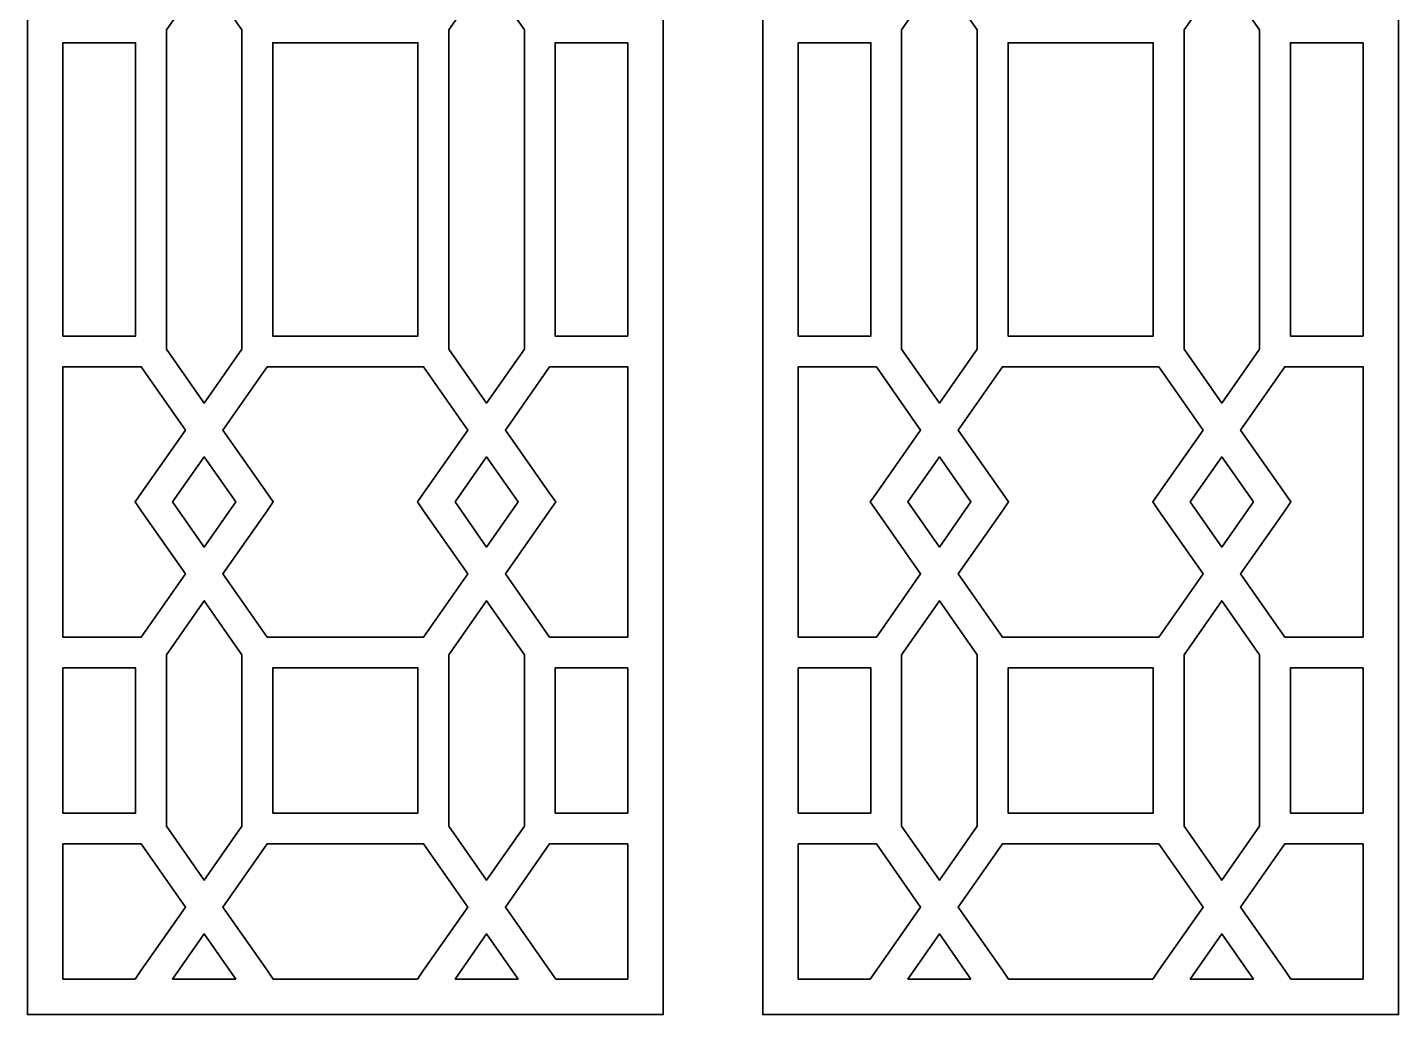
# Model space of a CAD drawing. Header units: centimetres. Extents: x -9.9 to 9.8, y -13.6 to 10.2.
# Drawn here: x -9.94 to 9.82, y -13.56 to 0.68 of the extents above; entities that cross this region are included whole.
import ezdxf

# ---------------------------------------------------------------- set-up
doc = ezdxf.new("R2010")
doc.units = ezdxf.units.CM
doc.header["$MEASUREMENT"] = 0
doc.layers.add('layer 1', color=7, linetype='Continuous')

msp = doc.modelspace()

# ---------------------------------------------------------------- linework, layer by layer
at = {"layer": 'layer 1', "color": 177, "lineweight": 35}
msp.add_open_spline([(-0.78001, 10.23687), (-0.78001, 10.23687), (-0.78, -13.55583), (-0.78, -13.55583), (-0.78, -13.55583), (-0.78, -13.55583), (-9.94442, -13.55583), (-9.94442, -13.55583), (-9.94442, -13.55583), (-9.94442, -13.55583), (-9.94442, 10.23687), (-9.94442, 10.23687), (-9.94442, 10.23687), (-9.94442, 10.23687), (-0.78, 10.23687), (-0.78, 10.23687), (-0.78, 10.23687), (-0.78, 10.23687), (-0.78001, 10.23687), (-0.78001, 10.23687)], degree=3, knots=[0, 0, 0, 0, 0.16666667, 0.16666667, 0.16666667, 0.16666667, 0.33333333, 0.33333333, 0.33333333, 0.33333333, 0.5, 0.5, 0.5, 0.5, 0.66666667, 0.66666667, 0.66666667, 0.66666667, 1, 1, 1, 1], dxfattribs=at)
at = {"layer": 'layer 1', "color": 242, "lineweight": 35}
for points, knots in [([(9.81662, 10.23687), (9.81662, 10.23687), (9.81663, -13.55583), (9.81663, -13.55583), (9.81663, -13.55583), (9.81663, -13.55583), (0.65221, -13.55583), (0.65221, -13.55583), (0.65221, -13.55583), (0.65221, -13.55583), (0.65221, 10.23687), (0.65221, 10.23687), (0.65221, 10.23687), (0.65221, 10.23687), (9.81663, 10.23687), (9.81663, 10.23687), (9.81663, 10.23687), (9.81663, 10.23687), (9.81662, 10.23687), (9.81662, 10.23687)], [0, 0, 0, 0, 0.16666667, 0.16666667, 0.16666667, 0.16666667, 0.33333333, 0.33333333, 0.33333333, 0.33333333, 0.5, 0.5, 0.5, 0.5, 0.66666667, 0.66666667, 0.66666667, 0.66666667, 1, 1, 1, 1]), ([(2.65505, -1.65949), (2.65505, -1.65949), (2.65505, -3.96207), (2.65505, -3.96207), (2.65505, -3.96207), (2.65505, -3.96207), (3.19949, -4.74065), (3.19949, -4.74065), (3.19949, -4.74065), (3.19949, -4.74065), (3.74393, -3.96208), (3.74393, -3.96208), (3.74393, -3.96208), (3.74393, -3.96208), (3.74393, -1.65949), (3.74393, -1.65949), (3.74393, -1.65949), (3.74393, -1.65949), (3.74393, 0.64312), (3.74393, 0.64312), (3.74393, 0.64312), (3.74393, 0.64312), (3.19949, 1.42168), (3.19949, 1.42168), (3.19949, 1.42168), (3.19949, 1.42168), (2.65505, 0.64311), (2.65505, 0.64311), (2.65505, 0.64311), (2.65505, 0.64311), (2.65505, -1.65949), (2.65505, -1.65949)], [0, 0, 0, 0, 0.11111111, 0.11111111, 0.11111111, 0.11111111, 0.22222222, 0.22222222, 0.22222222, 0.22222222, 0.33333333, 0.33333333, 0.33333333, 0.33333333, 0.44444444, 0.44444444, 0.44444444, 0.44444444, 0.55555556, 0.55555556, 0.55555556, 0.55555556, 0.66666667, 0.66666667, 0.66666667, 0.66666667, 0.77777778, 0.77777778, 0.77777778, 0.77777778, 1, 1, 1, 1]), ([(7.81379, -1.65949), (7.81379, -1.65949), (7.81379, -3.96207), (7.81379, -3.96207), (7.81379, -3.96207), (7.81379, -3.96207), (7.26934, -4.74065), (7.26934, -4.74065), (7.26934, -4.74065), (7.26934, -4.74065), (6.72491, -3.96208), (6.72491, -3.96208), (6.72491, -3.96208), (6.72491, -3.96208), (6.72491, -1.65949), (6.72491, -1.65949), (6.72491, -1.65949), (6.72491, -1.65949), (6.72491, 0.64312), (6.72491, 0.64312), (6.72491, 0.64312), (6.72491, 0.64312), (7.26934, 1.42168), (7.26934, 1.42168), (7.26934, 1.42168), (7.26934, 1.42168), (7.81379, 0.64311), (7.81379, 0.64311), (7.81379, 0.64311), (7.81379, 0.64311), (7.81379, -1.65949), (7.81379, -1.65949)], [0, 0, 0, 0, 0.11111111, 0.11111111, 0.11111111, 0.11111111, 0.22222222, 0.22222222, 0.22222222, 0.22222222, 0.33333333, 0.33333333, 0.33333333, 0.33333333, 0.44444444, 0.44444444, 0.44444444, 0.44444444, 0.55555556, 0.55555556, 0.55555556, 0.55555556, 0.66666667, 0.66666667, 0.66666667, 0.66666667, 0.77777778, 0.77777778, 0.77777778, 0.77777778, 1, 1, 1, 1]), ([(1.16456, -3.77308), (1.16456, -3.77308), (2.21101, -3.77308), (2.21101, -3.77308), (2.21101, -3.77308), (2.21101, -3.77308), (2.211, -1.65949), (2.211, -1.65949), (2.211, -1.65949), (2.211, -1.65949), (2.21101, 0.45411), (2.21101, 0.45411), (2.21101, 0.45411), (2.21101, 0.45411), (1.16456, 0.45411), (1.16456, 0.45411), (1.16456, 0.45411), (1.16456, 0.45411), (1.16456, -3.77308), (1.16456, -3.77308)], [0, 0, 0, 0, 0.16666667, 0.16666667, 0.16666667, 0.16666667, 0.33333333, 0.33333333, 0.33333333, 0.33333333, 0.5, 0.5, 0.5, 0.5, 0.66666667, 0.66666667, 0.66666667, 0.66666667, 1, 1, 1, 1]), ([(4.18798, -1.65949), (4.18798, -1.65949), (4.18797, -3.77308), (4.18797, -3.77308), (4.18797, -3.77308), (4.18797, -3.77308), (5.23442, -3.77308), (5.23442, -3.77308), (5.23442, -3.77308), (5.23442, -3.77308), (6.28086, -3.77308), (6.28086, -3.77308), (6.28086, -3.77308), (6.28086, -3.77308), (6.28086, -1.65949), (6.28086, -1.65949), (6.28086, -1.65949), (6.28086, -1.65949), (6.28086, 0.45411), (6.28086, 0.45411), (6.28086, 0.45411), (6.28086, 0.45411), (5.23442, 0.45411), (5.23442, 0.45411), (5.23442, 0.45411), (5.23442, 0.45411), (4.18797, 0.45411), (4.18797, 0.45411), (4.18797, 0.45411), (4.18797, 0.45411), (4.18797, -1.65949), (4.18797, -1.65949), (4.18797, -1.65949), (4.18797, -1.65949), (4.18798, -1.65949), (4.18798, -1.65949)], [0, 0, 0, 0, 0.1, 0.1, 0.1, 0.1, 0.2, 0.2, 0.2, 0.2, 0.3, 0.3, 0.3, 0.3, 0.4, 0.4, 0.4, 0.4, 0.5, 0.5, 0.5, 0.5, 0.6, 0.6, 0.6, 0.6, 0.7, 0.7, 0.7, 0.7, 0.8, 0.8, 0.8, 0.8, 1, 1, 1, 1]), ([(9.30428, 0.45411), (9.30428, 0.45411), (9.30428, -3.77308), (9.30428, -3.77308), (9.30428, -3.77308), (9.30428, -3.77308), (8.25782, -3.77308), (8.25782, -3.77308), (8.25782, -3.77308), (8.25782, -3.77308), (8.25783, -1.65949), (8.25783, -1.65949), (8.25783, -1.65949), (8.25783, -1.65949), (8.25782, 0.45411), (8.25782, 0.45411), (8.25782, 0.45411), (8.25782, 0.45411), (9.30428, 0.45411), (9.30428, 0.45411)], [0, 0, 0, 0, 0.16666667, 0.16666667, 0.16666667, 0.16666667, 0.33333333, 0.33333333, 0.33333333, 0.33333333, 0.5, 0.5, 0.5, 0.5, 0.66666667, 0.66666667, 0.66666667, 0.66666667, 1, 1, 1, 1]), ([(1.16456, -8.11406), (1.16456, -8.11406), (1.16456, -4.21712), (1.16456, -4.21712), (1.16456, -4.21712), (1.16456, -4.21712), (2.29155, -4.21712), (2.29155, -4.21712), (2.29155, -4.21712), (2.29155, -4.21712), (2.92857, -5.12807), (2.92857, -5.12807), (2.92857, -5.12807), (2.92857, -5.12807), (2.29203, -6.03836), (2.29203, -6.03836), (2.29203, -6.03836), (2.29203, -6.03836), (2.20306, -6.16558), (2.20306, -6.16558), (2.20306, -6.16558), (2.20306, -6.16558), (2.29203, -6.29282), (2.29203, -6.29282), (2.29203, -6.29282), (2.29203, -6.29282), (2.92857, -7.20309), (2.92857, -7.20309), (2.92857, -7.20309), (2.92857, -7.20309), (2.29155, -8.11406), (2.29155, -8.11406), (2.29155, -8.11406), (2.29155, -8.11406), (1.16456, -8.11406), (1.16456, -8.11406)], [0, 0, 0, 0, 0.1, 0.1, 0.1, 0.1, 0.2, 0.2, 0.2, 0.2, 0.3, 0.3, 0.3, 0.3, 0.4, 0.4, 0.4, 0.4, 0.5, 0.5, 0.5, 0.5, 0.6, 0.6, 0.6, 0.6, 0.7, 0.7, 0.7, 0.7, 0.8, 0.8, 0.8, 0.8, 1, 1, 1, 1]), ([(5.23442, -4.21712), (5.23442, -4.21712), (4.10743, -4.21712), (4.10743, -4.21712), (4.10743, -4.21712), (4.10743, -4.21712), (3.47041, -5.12807), (3.47041, -5.12807), (3.47041, -5.12807), (3.47041, -5.12807), (4.10695, -6.03836), (4.10695, -6.03836), (4.10695, -6.03836), (4.10695, -6.03836), (4.19592, -6.16558), (4.19592, -6.16558), (4.19592, -6.16558), (4.19592, -6.16558), (4.10695, -6.29282), (4.10695, -6.29282), (4.10695, -6.29282), (4.10695, -6.29282), (3.47041, -7.20309), (3.47041, -7.20309), (3.47041, -7.20309), (3.47041, -7.20309), (4.10743, -8.11406), (4.10743, -8.11406), (4.10743, -8.11406), (4.10743, -8.11406), (5.23442, -8.11406), (5.23442, -8.11406), (5.23442, -8.11406), (5.23442, -8.11406), (6.36141, -8.11406), (6.36141, -8.11406), (6.36141, -8.11406), (6.36141, -8.11406), (6.99843, -7.20309), (6.99843, -7.20309), (6.99843, -7.20309), (6.99843, -7.20309), (6.36189, -6.29282), (6.36189, -6.29282), (6.36189, -6.29282), (6.36189, -6.29282), (6.27291, -6.16558), (6.27291, -6.16558), (6.27291, -6.16558), (6.27291, -6.16558), (6.36189, -6.03836), (6.36189, -6.03836), (6.36189, -6.03836), (6.36189, -6.03836), (6.99843, -5.12807), (6.99843, -5.12807), (6.99843, -5.12807), (6.99843, -5.12807), (6.36141, -4.21712), (6.36141, -4.21712), (6.36141, -4.21712), (6.36141, -4.21712), (5.23442, -4.21712), (5.23442, -4.21712)], [0, 0, 0, 0, 0.05882353, 0.05882353, 0.05882353, 0.05882353, 0.11764706, 0.11764706, 0.11764706, 0.11764706, 0.17647059, 0.17647059, 0.17647059, 0.17647059, 0.23529412, 0.23529412, 0.23529412, 0.23529412, 0.29411765, 0.29411765, 0.29411765, 0.29411765, 0.35294118, 0.35294118, 0.35294118, 0.35294118, 0.41176471, 0.41176471, 0.41176471, 0.41176471, 0.47058824, 0.47058824, 0.47058824, 0.47058824, 0.52941176, 0.52941176, 0.52941176, 0.52941176, 0.58823529, 0.58823529, 0.58823529, 0.58823529, 0.64705882, 0.64705882, 0.64705882, 0.64705882, 0.70588235, 0.70588235, 0.70588235, 0.70588235, 0.76470588, 0.76470588, 0.76470588, 0.76470588, 0.82352941, 0.82352941, 0.82352941, 0.82352941, 0.88235294, 0.88235294, 0.88235294, 0.88235294, 1, 1, 1, 1]), ([(9.30428, -8.11406), (9.30428, -8.11406), (9.30428, -4.21712), (9.30428, -4.21712), (9.30428, -4.21712), (9.30428, -4.21712), (8.17728, -4.21712), (8.17728, -4.21712), (8.17728, -4.21712), (8.17728, -4.21712), (7.54026, -5.12807), (7.54026, -5.12807), (7.54026, -5.12807), (7.54026, -5.12807), (8.17681, -6.03836), (8.17681, -6.03836), (8.17681, -6.03836), (8.17681, -6.03836), (8.26578, -6.16558), (8.26578, -6.16558), (8.26578, -6.16558), (8.26578, -6.16558), (8.17681, -6.29282), (8.17681, -6.29282), (8.17681, -6.29282), (8.17681, -6.29282), (7.54026, -7.20309), (7.54026, -7.20309), (7.54026, -7.20309), (7.54026, -7.20309), (8.17728, -8.11406), (8.17728, -8.11406), (8.17728, -8.11406), (8.17728, -8.11406), (9.30428, -8.11406), (9.30428, -8.11406)], [0, 0, 0, 0, 0.1, 0.1, 0.1, 0.1, 0.2, 0.2, 0.2, 0.2, 0.3, 0.3, 0.3, 0.3, 0.4, 0.4, 0.4, 0.4, 0.5, 0.5, 0.5, 0.5, 0.6, 0.6, 0.6, 0.6, 0.7, 0.7, 0.7, 0.7, 0.8, 0.8, 0.8, 0.8, 1, 1, 1, 1]), ([(3.65408, -6.16559), (3.65408, -6.16559), (3.19949, -5.5155), (3.19949, -5.5155), (3.19949, -5.5155), (3.19949, -5.5155), (2.7449, -6.16559), (2.7449, -6.16559), (2.7449, -6.16559), (2.7449, -6.16559), (3.19949, -6.81567), (3.19949, -6.81567), (3.19949, -6.81567), (3.19949, -6.81567), (3.65408, -6.16559), (3.65408, -6.16559), (3.65408, -6.16559), (3.65408, -6.16559), (3.65408, -6.16559), (3.65408, -6.16559)], [0, 0, 0, 0, 0.16666667, 0.16666667, 0.16666667, 0.16666667, 0.33333333, 0.33333333, 0.33333333, 0.33333333, 0.5, 0.5, 0.5, 0.5, 0.66666667, 0.66666667, 0.66666667, 0.66666667, 1, 1, 1, 1]), ([(6.81475, -6.16559), (6.81475, -6.16559), (7.26934, -5.5155), (7.26934, -5.5155), (7.26934, -5.5155), (7.26934, -5.5155), (7.72393, -6.16559), (7.72393, -6.16559), (7.72393, -6.16559), (7.72393, -6.16559), (7.26934, -6.81567), (7.26934, -6.81567), (7.26934, -6.81567), (7.26934, -6.81567), (6.81476, -6.16559), (6.81476, -6.16559), (6.81476, -6.16559), (6.81476, -6.16559), (6.81475, -6.16559), (6.81475, -6.16559)], [0, 0, 0, 0, 0.16666667, 0.16666667, 0.16666667, 0.16666667, 0.33333333, 0.33333333, 0.33333333, 0.33333333, 0.5, 0.5, 0.5, 0.5, 0.66666667, 0.66666667, 0.66666667, 0.66666667, 1, 1, 1, 1]), ([(3.74393, -9.60454), (3.74393, -9.60454), (3.74393, -10.83996), (3.74393, -10.83996), (3.74393, -10.83996), (3.74393, -10.83996), (3.19949, -11.61854), (3.19949, -11.61854), (3.19949, -11.61854), (3.19949, -11.61854), (2.65505, -10.83996), (2.65505, -10.83996), (2.65505, -10.83996), (2.65505, -10.83996), (2.65505, -9.60454), (2.65505, -9.60454), (2.65505, -9.60454), (2.65505, -9.60454), (2.65505, -8.3691), (2.65505, -8.3691), (2.65505, -8.3691), (2.65505, -8.3691), (3.19949, -7.59052), (3.19949, -7.59052), (3.19949, -7.59052), (3.19949, -7.59052), (3.74393, -8.3691), (3.74393, -8.3691), (3.74393, -8.3691), (3.74393, -8.3691), (3.74393, -9.60454), (3.74393, -9.60454)], [0, 0, 0, 0, 0.11111111, 0.11111111, 0.11111111, 0.11111111, 0.22222222, 0.22222222, 0.22222222, 0.22222222, 0.33333333, 0.33333333, 0.33333333, 0.33333333, 0.44444444, 0.44444444, 0.44444444, 0.44444444, 0.55555556, 0.55555556, 0.55555556, 0.55555556, 0.66666667, 0.66666667, 0.66666667, 0.66666667, 0.77777778, 0.77777778, 0.77777778, 0.77777778, 1, 1, 1, 1]), ([(6.72491, -9.60454), (6.72491, -9.60454), (6.72491, -10.83996), (6.72491, -10.83996), (6.72491, -10.83996), (6.72491, -10.83996), (7.26934, -11.61854), (7.26934, -11.61854), (7.26934, -11.61854), (7.26934, -11.61854), (7.81379, -10.83996), (7.81379, -10.83996), (7.81379, -10.83996), (7.81379, -10.83996), (7.81379, -9.60454), (7.81379, -9.60454), (7.81379, -9.60454), (7.81379, -9.60454), (7.81379, -8.3691), (7.81379, -8.3691), (7.81379, -8.3691), (7.81379, -8.3691), (7.26934, -7.59052), (7.26934, -7.59052), (7.26934, -7.59052), (7.26934, -7.59052), (6.72491, -8.3691), (6.72491, -8.3691), (6.72491, -8.3691), (6.72491, -8.3691), (6.72491, -9.60454), (6.72491, -9.60454)], [0, 0, 0, 0, 0.11111111, 0.11111111, 0.11111111, 0.11111111, 0.22222222, 0.22222222, 0.22222222, 0.22222222, 0.33333333, 0.33333333, 0.33333333, 0.33333333, 0.44444444, 0.44444444, 0.44444444, 0.44444444, 0.55555556, 0.55555556, 0.55555556, 0.55555556, 0.66666667, 0.66666667, 0.66666667, 0.66666667, 0.77777778, 0.77777778, 0.77777778, 0.77777778, 1, 1, 1, 1]), ([(1.16456, -8.55809), (1.16456, -8.55809), (2.211, -8.55809), (2.211, -8.55809), (2.211, -8.55809), (2.211, -8.55809), (2.211, -9.60454), (2.211, -9.60454), (2.211, -9.60454), (2.211, -9.60454), (2.211, -10.65097), (2.211, -10.65097), (2.211, -10.65097), (2.211, -10.65097), (1.16456, -10.65097), (1.16456, -10.65097), (1.16456, -10.65097), (1.16456, -10.65097), (1.16456, -8.55809), (1.16456, -8.55809)], [0, 0, 0, 0, 0.16666667, 0.16666667, 0.16666667, 0.16666667, 0.33333333, 0.33333333, 0.33333333, 0.33333333, 0.5, 0.5, 0.5, 0.5, 0.66666667, 0.66666667, 0.66666667, 0.66666667, 1, 1, 1, 1]), ([(4.18798, -9.60454), (4.18798, -9.60454), (4.18797, -10.65097), (4.18797, -10.65097), (4.18797, -10.65097), (4.18797, -10.65097), (5.23442, -10.65097), (5.23442, -10.65097), (5.23442, -10.65097), (5.23442, -10.65097), (6.28086, -10.65097), (6.28086, -10.65097), (6.28086, -10.65097), (6.28086, -10.65097), (6.28086, -9.60454), (6.28086, -9.60454), (6.28086, -9.60454), (6.28086, -9.60454), (6.28086, -8.55809), (6.28086, -8.55809), (6.28086, -8.55809), (6.28086, -8.55809), (5.23442, -8.55809), (5.23442, -8.55809), (5.23442, -8.55809), (5.23442, -8.55809), (4.18797, -8.55809), (4.18797, -8.55809), (4.18797, -8.55809), (4.18797, -8.55809), (4.18797, -9.60454), (4.18797, -9.60454), (4.18797, -9.60454), (4.18797, -9.60454), (4.18798, -9.60454), (4.18798, -9.60454)], [0, 0, 0, 0, 0.1, 0.1, 0.1, 0.1, 0.2, 0.2, 0.2, 0.2, 0.3, 0.3, 0.3, 0.3, 0.4, 0.4, 0.4, 0.4, 0.5, 0.5, 0.5, 0.5, 0.6, 0.6, 0.6, 0.6, 0.7, 0.7, 0.7, 0.7, 0.8, 0.8, 0.8, 0.8, 1, 1, 1, 1]), ([(9.30428, -8.55809), (9.30428, -8.55809), (8.25783, -8.55809), (8.25783, -8.55809), (8.25783, -8.55809), (8.25783, -8.55809), (8.25783, -9.60454), (8.25783, -9.60454), (8.25783, -9.60454), (8.25783, -9.60454), (8.25783, -10.65097), (8.25783, -10.65097), (8.25783, -10.65097), (8.25783, -10.65097), (9.30428, -10.65097), (9.30428, -10.65097), (9.30428, -10.65097), (9.30428, -10.65097), (9.30428, -8.55809), (9.30428, -8.55809)], [0, 0, 0, 0, 0.16666667, 0.16666667, 0.16666667, 0.16666667, 0.33333333, 0.33333333, 0.33333333, 0.33333333, 0.5, 0.5, 0.5, 0.5, 0.66666667, 0.66666667, 0.66666667, 0.66666667, 1, 1, 1, 1]), ([(2.20306, -13.04348), (2.20306, -13.04348), (2.29203, -12.91624), (2.29203, -12.91624), (2.29203, -12.91624), (2.29203, -12.91624), (2.92857, -12.00597), (2.92857, -12.00597), (2.92857, -12.00597), (2.92857, -12.00597), (2.29155, -11.095), (2.29155, -11.095), (2.29155, -11.095), (2.29155, -11.095), (1.16456, -11.095), (1.16456, -11.095), (1.16456, -11.095), (1.16456, -11.095), (1.16456, -13.04348), (1.16456, -13.04348), (1.16456, -13.04348), (1.16456, -13.04348), (2.20306, -13.04348), (2.20306, -13.04348)], [0, 0, 0, 0, 0.14285714, 0.14285714, 0.14285714, 0.14285714, 0.28571429, 0.28571429, 0.28571429, 0.28571429, 0.42857143, 0.42857143, 0.42857143, 0.42857143, 0.57142857, 0.57142857, 0.57142857, 0.57142857, 0.71428571, 0.71428571, 0.71428571, 0.71428571, 1, 1, 1, 1]), ([(6.27291, -13.04348), (6.27291, -13.04348), (6.36189, -12.91624), (6.36189, -12.91624), (6.36189, -12.91624), (6.36189, -12.91624), (6.99843, -12.00597), (6.99843, -12.00597), (6.99843, -12.00597), (6.99843, -12.00597), (6.36141, -11.095), (6.36141, -11.095), (6.36141, -11.095), (6.36141, -11.095), (5.23442, -11.095), (5.23442, -11.095), (5.23442, -11.095), (5.23442, -11.095), (4.10743, -11.095), (4.10743, -11.095), (4.10743, -11.095), (4.10743, -11.095), (3.47041, -12.00597), (3.47041, -12.00597), (3.47041, -12.00597), (3.47041, -12.00597), (4.10695, -12.91624), (4.10695, -12.91624), (4.10695, -12.91624), (4.10695, -12.91624), (4.19592, -13.04348), (4.19592, -13.04348), (4.19592, -13.04348), (4.19592, -13.04348), (6.27291, -13.04348), (6.27291, -13.04348)], [0, 0, 0, 0, 0.1, 0.1, 0.1, 0.1, 0.2, 0.2, 0.2, 0.2, 0.3, 0.3, 0.3, 0.3, 0.4, 0.4, 0.4, 0.4, 0.5, 0.5, 0.5, 0.5, 0.6, 0.6, 0.6, 0.6, 0.7, 0.7, 0.7, 0.7, 0.8, 0.8, 0.8, 0.8, 1, 1, 1, 1]), ([(9.30428, -11.095), (9.30428, -11.095), (9.30428, -13.04348), (9.30428, -13.04348), (9.30428, -13.04348), (9.30428, -13.04348), (8.26578, -13.04348), (8.26578, -13.04348), (8.26578, -13.04348), (8.26578, -13.04348), (8.17681, -12.91624), (8.17681, -12.91624), (8.17681, -12.91624), (8.17681, -12.91624), (7.54026, -12.00597), (7.54026, -12.00597), (7.54026, -12.00597), (7.54026, -12.00597), (8.17728, -11.095), (8.17728, -11.095), (8.17728, -11.095), (8.17728, -11.095), (9.30428, -11.095), (9.30428, -11.095), (9.30428, -11.095), (9.30428, -11.095), (9.30428, -11.095), (9.30428, -11.095)], [0, 0, 0, 0, 0.125, 0.125, 0.125, 0.125, 0.25, 0.25, 0.25, 0.25, 0.375, 0.375, 0.375, 0.375, 0.5, 0.5, 0.5, 0.5, 0.625, 0.625, 0.625, 0.625, 0.75, 0.75, 0.75, 0.75, 1, 1, 1, 1]), ([(3.65408, -13.04348), (3.65408, -13.04348), (2.7449, -13.04347), (2.7449, -13.04347), (2.7449, -13.04347), (2.7449, -13.04347), (3.19949, -12.39339), (3.19949, -12.39339), (3.19949, -12.39339), (3.19949, -12.39339), (3.65408, -13.04347), (3.65408, -13.04347), (3.65408, -13.04347), (3.65408, -13.04347), (3.65408, -13.04348), (3.65408, -13.04348)], [0, 0, 0, 0, 0.2, 0.2, 0.2, 0.2, 0.4, 0.4, 0.4, 0.4, 0.6, 0.6, 0.6, 0.6, 1, 1, 1, 1]), ([(6.81475, -13.04348), (6.81475, -13.04348), (7.72393, -13.04347), (7.72393, -13.04347), (7.72393, -13.04347), (7.72393, -13.04347), (7.26934, -12.39339), (7.26934, -12.39339), (7.26934, -12.39339), (7.26934, -12.39339), (6.81476, -13.04347), (6.81476, -13.04347), (6.81476, -13.04347), (6.81476, -13.04347), (6.81475, -13.04348), (6.81475, -13.04348)], [0, 0, 0, 0, 0.2, 0.2, 0.2, 0.2, 0.4, 0.4, 0.4, 0.4, 0.6, 0.6, 0.6, 0.6, 1, 1, 1, 1])]:
    msp.add_open_spline(points, degree=3, knots=knots, dxfattribs=at)
at = {"layer": 'layer 1', "color": 7, "lineweight": 35}
for points, knots in [([(-7.94158, -1.65949), (-7.94158, -1.65949), (-7.94158, -3.96207), (-7.94158, -3.96207), (-7.94158, -3.96207), (-7.94158, -3.96207), (-7.39714, -4.74065), (-7.39714, -4.74065), (-7.39714, -4.74065), (-7.39714, -4.74065), (-6.8527, -3.96208), (-6.8527, -3.96208), (-6.8527, -3.96208), (-6.8527, -3.96208), (-6.8527, -1.65949), (-6.8527, -1.65949), (-6.8527, -1.65949), (-6.8527, -1.65949), (-6.8527, 0.64312), (-6.8527, 0.64312), (-6.8527, 0.64312), (-6.8527, 0.64312), (-7.39714, 1.42168), (-7.39714, 1.42168), (-7.39714, 1.42168), (-7.39714, 1.42168), (-7.94158, 0.64311), (-7.94158, 0.64311), (-7.94158, 0.64311), (-7.94158, 0.64311), (-7.94158, -1.65949), (-7.94158, -1.65949)], [0, 0, 0, 0, 0.11111111, 0.11111111, 0.11111111, 0.11111111, 0.22222222, 0.22222222, 0.22222222, 0.22222222, 0.33333333, 0.33333333, 0.33333333, 0.33333333, 0.44444444, 0.44444444, 0.44444444, 0.44444444, 0.55555556, 0.55555556, 0.55555556, 0.55555556, 0.66666667, 0.66666667, 0.66666667, 0.66666667, 0.77777778, 0.77777778, 0.77777778, 0.77777778, 1, 1, 1, 1]), ([(-2.78284, -1.65949), (-2.78284, -1.65949), (-2.78284, -3.96207), (-2.78284, -3.96207), (-2.78284, -3.96207), (-2.78284, -3.96207), (-3.32729, -4.74065), (-3.32729, -4.74065), (-3.32729, -4.74065), (-3.32729, -4.74065), (-3.87172, -3.96208), (-3.87172, -3.96208), (-3.87172, -3.96208), (-3.87172, -3.96208), (-3.87172, -1.65949), (-3.87172, -1.65949), (-3.87172, -1.65949), (-3.87172, -1.65949), (-3.87172, 0.64312), (-3.87172, 0.64312), (-3.87172, 0.64312), (-3.87172, 0.64312), (-3.32729, 1.42168), (-3.32729, 1.42168), (-3.32729, 1.42168), (-3.32729, 1.42168), (-2.78284, 0.64311), (-2.78284, 0.64311), (-2.78284, 0.64311), (-2.78284, 0.64311), (-2.78284, -1.65949), (-2.78284, -1.65949)], [0, 0, 0, 0, 0.11111111, 0.11111111, 0.11111111, 0.11111111, 0.22222222, 0.22222222, 0.22222222, 0.22222222, 0.33333333, 0.33333333, 0.33333333, 0.33333333, 0.44444444, 0.44444444, 0.44444444, 0.44444444, 0.55555556, 0.55555556, 0.55555556, 0.55555556, 0.66666667, 0.66666667, 0.66666667, 0.66666667, 0.77777778, 0.77777778, 0.77777778, 0.77777778, 1, 1, 1, 1]), ([(-9.43207, -3.77308), (-9.43207, -3.77308), (-8.38562, -3.77308), (-8.38562, -3.77308), (-8.38562, -3.77308), (-8.38562, -3.77308), (-8.38563, -1.65949), (-8.38563, -1.65949), (-8.38563, -1.65949), (-8.38563, -1.65949), (-8.38562, 0.45411), (-8.38562, 0.45411), (-8.38562, 0.45411), (-8.38562, 0.45411), (-9.43207, 0.45411), (-9.43207, 0.45411), (-9.43207, 0.45411), (-9.43207, 0.45411), (-9.43207, -3.77308), (-9.43207, -3.77308)], [0, 0, 0, 0, 0.16666667, 0.16666667, 0.16666667, 0.16666667, 0.33333333, 0.33333333, 0.33333333, 0.33333333, 0.5, 0.5, 0.5, 0.5, 0.66666667, 0.66666667, 0.66666667, 0.66666667, 1, 1, 1, 1]), ([(-6.40865, -1.65949), (-6.40865, -1.65949), (-6.40866, -3.77308), (-6.40866, -3.77308), (-6.40866, -3.77308), (-6.40866, -3.77308), (-5.36221, -3.77308), (-5.36221, -3.77308), (-5.36221, -3.77308), (-5.36221, -3.77308), (-4.31577, -3.77308), (-4.31577, -3.77308), (-4.31577, -3.77308), (-4.31577, -3.77308), (-4.31577, -1.65949), (-4.31577, -1.65949), (-4.31577, -1.65949), (-4.31577, -1.65949), (-4.31577, 0.45411), (-4.31577, 0.45411), (-4.31577, 0.45411), (-4.31577, 0.45411), (-5.36221, 0.45411), (-5.36221, 0.45411), (-5.36221, 0.45411), (-5.36221, 0.45411), (-6.40866, 0.45411), (-6.40866, 0.45411), (-6.40866, 0.45411), (-6.40866, 0.45411), (-6.40866, -1.65949), (-6.40866, -1.65949), (-6.40866, -1.65949), (-6.40866, -1.65949), (-6.40865, -1.65949), (-6.40865, -1.65949)], [0, 0, 0, 0, 0.1, 0.1, 0.1, 0.1, 0.2, 0.2, 0.2, 0.2, 0.3, 0.3, 0.3, 0.3, 0.4, 0.4, 0.4, 0.4, 0.5, 0.5, 0.5, 0.5, 0.6, 0.6, 0.6, 0.6, 0.7, 0.7, 0.7, 0.7, 0.8, 0.8, 0.8, 0.8, 1, 1, 1, 1]), ([(-1.29235, 0.45411), (-1.29235, 0.45411), (-1.29235, -3.77308), (-1.29235, -3.77308), (-1.29235, -3.77308), (-1.29235, -3.77308), (-2.33881, -3.77308), (-2.33881, -3.77308), (-2.33881, -3.77308), (-2.33881, -3.77308), (-2.3388, -1.65949), (-2.3388, -1.65949), (-2.3388, -1.65949), (-2.3388, -1.65949), (-2.33881, 0.45411), (-2.33881, 0.45411), (-2.33881, 0.45411), (-2.33881, 0.45411), (-1.29235, 0.45411), (-1.29235, 0.45411)], [0, 0, 0, 0, 0.16666667, 0.16666667, 0.16666667, 0.16666667, 0.33333333, 0.33333333, 0.33333333, 0.33333333, 0.5, 0.5, 0.5, 0.5, 0.66666667, 0.66666667, 0.66666667, 0.66666667, 1, 1, 1, 1]), ([(-9.43207, -8.11406), (-9.43207, -8.11406), (-9.43207, -4.21712), (-9.43207, -4.21712), (-9.43207, -4.21712), (-9.43207, -4.21712), (-8.30508, -4.21712), (-8.30508, -4.21712), (-8.30508, -4.21712), (-8.30508, -4.21712), (-7.66806, -5.12807), (-7.66806, -5.12807), (-7.66806, -5.12807), (-7.66806, -5.12807), (-8.3046, -6.03836), (-8.3046, -6.03836), (-8.3046, -6.03836), (-8.3046, -6.03836), (-8.39357, -6.16558), (-8.39357, -6.16558), (-8.39357, -6.16558), (-8.39357, -6.16558), (-8.3046, -6.29282), (-8.3046, -6.29282), (-8.3046, -6.29282), (-8.3046, -6.29282), (-7.66806, -7.20309), (-7.66806, -7.20309), (-7.66806, -7.20309), (-7.66806, -7.20309), (-8.30508, -8.11406), (-8.30508, -8.11406), (-8.30508, -8.11406), (-8.30508, -8.11406), (-9.43207, -8.11406), (-9.43207, -8.11406)], [0, 0, 0, 0, 0.1, 0.1, 0.1, 0.1, 0.2, 0.2, 0.2, 0.2, 0.3, 0.3, 0.3, 0.3, 0.4, 0.4, 0.4, 0.4, 0.5, 0.5, 0.5, 0.5, 0.6, 0.6, 0.6, 0.6, 0.7, 0.7, 0.7, 0.7, 0.8, 0.8, 0.8, 0.8, 1, 1, 1, 1]), ([(-5.36221, -4.21712), (-5.36221, -4.21712), (-6.4892, -4.21712), (-6.4892, -4.21712), (-6.4892, -4.21712), (-6.4892, -4.21712), (-7.12622, -5.12807), (-7.12622, -5.12807), (-7.12622, -5.12807), (-7.12622, -5.12807), (-6.48968, -6.03836), (-6.48968, -6.03836), (-6.48968, -6.03836), (-6.48968, -6.03836), (-6.40071, -6.16558), (-6.40071, -6.16558), (-6.40071, -6.16558), (-6.40071, -6.16558), (-6.48968, -6.29282), (-6.48968, -6.29282), (-6.48968, -6.29282), (-6.48968, -6.29282), (-7.12622, -7.20309), (-7.12622, -7.20309), (-7.12622, -7.20309), (-7.12622, -7.20309), (-6.4892, -8.11406), (-6.4892, -8.11406), (-6.4892, -8.11406), (-6.4892, -8.11406), (-5.36221, -8.11406), (-5.36221, -8.11406), (-5.36221, -8.11406), (-5.36221, -8.11406), (-4.23522, -8.11406), (-4.23522, -8.11406), (-4.23522, -8.11406), (-4.23522, -8.11406), (-3.5982, -7.20309), (-3.5982, -7.20309), (-3.5982, -7.20309), (-3.5982, -7.20309), (-4.23474, -6.29282), (-4.23474, -6.29282), (-4.23474, -6.29282), (-4.23474, -6.29282), (-4.32372, -6.16558), (-4.32372, -6.16558), (-4.32372, -6.16558), (-4.32372, -6.16558), (-4.23474, -6.03836), (-4.23474, -6.03836), (-4.23474, -6.03836), (-4.23474, -6.03836), (-3.5982, -5.12807), (-3.5982, -5.12807), (-3.5982, -5.12807), (-3.5982, -5.12807), (-4.23522, -4.21712), (-4.23522, -4.21712), (-4.23522, -4.21712), (-4.23522, -4.21712), (-5.36221, -4.21712), (-5.36221, -4.21712)], [0, 0, 0, 0, 0.05882353, 0.05882353, 0.05882353, 0.05882353, 0.11764706, 0.11764706, 0.11764706, 0.11764706, 0.17647059, 0.17647059, 0.17647059, 0.17647059, 0.23529412, 0.23529412, 0.23529412, 0.23529412, 0.29411765, 0.29411765, 0.29411765, 0.29411765, 0.35294118, 0.35294118, 0.35294118, 0.35294118, 0.41176471, 0.41176471, 0.41176471, 0.41176471, 0.47058824, 0.47058824, 0.47058824, 0.47058824, 0.52941176, 0.52941176, 0.52941176, 0.52941176, 0.58823529, 0.58823529, 0.58823529, 0.58823529, 0.64705882, 0.64705882, 0.64705882, 0.64705882, 0.70588235, 0.70588235, 0.70588235, 0.70588235, 0.76470588, 0.76470588, 0.76470588, 0.76470588, 0.82352941, 0.82352941, 0.82352941, 0.82352941, 0.88235294, 0.88235294, 0.88235294, 0.88235294, 1, 1, 1, 1]), ([(-1.29235, -8.11406), (-1.29235, -8.11406), (-1.29235, -4.21712), (-1.29235, -4.21712), (-1.29235, -4.21712), (-1.29235, -4.21712), (-2.41935, -4.21712), (-2.41935, -4.21712), (-2.41935, -4.21712), (-2.41935, -4.21712), (-3.05637, -5.12807), (-3.05637, -5.12807), (-3.05637, -5.12807), (-3.05637, -5.12807), (-2.41982, -6.03836), (-2.41982, -6.03836), (-2.41982, -6.03836), (-2.41982, -6.03836), (-2.33085, -6.16558), (-2.33085, -6.16558), (-2.33085, -6.16558), (-2.33085, -6.16558), (-2.41982, -6.29282), (-2.41982, -6.29282), (-2.41982, -6.29282), (-2.41982, -6.29282), (-3.05637, -7.20309), (-3.05637, -7.20309), (-3.05637, -7.20309), (-3.05637, -7.20309), (-2.41935, -8.11406), (-2.41935, -8.11406), (-2.41935, -8.11406), (-2.41935, -8.11406), (-1.29235, -8.11406), (-1.29235, -8.11406)], [0, 0, 0, 0, 0.1, 0.1, 0.1, 0.1, 0.2, 0.2, 0.2, 0.2, 0.3, 0.3, 0.3, 0.3, 0.4, 0.4, 0.4, 0.4, 0.5, 0.5, 0.5, 0.5, 0.6, 0.6, 0.6, 0.6, 0.7, 0.7, 0.7, 0.7, 0.8, 0.8, 0.8, 0.8, 1, 1, 1, 1]), ([(-6.94255, -6.16559), (-6.94255, -6.16559), (-7.39714, -5.5155), (-7.39714, -5.5155), (-7.39714, -5.5155), (-7.39714, -5.5155), (-7.85173, -6.16559), (-7.85173, -6.16559), (-7.85173, -6.16559), (-7.85173, -6.16559), (-7.39714, -6.81567), (-7.39714, -6.81567), (-7.39714, -6.81567), (-7.39714, -6.81567), (-6.94255, -6.16559), (-6.94255, -6.16559), (-6.94255, -6.16559), (-6.94255, -6.16559), (-6.94255, -6.16559), (-6.94255, -6.16559)], [0, 0, 0, 0, 0.16666667, 0.16666667, 0.16666667, 0.16666667, 0.33333333, 0.33333333, 0.33333333, 0.33333333, 0.5, 0.5, 0.5, 0.5, 0.66666667, 0.66666667, 0.66666667, 0.66666667, 1, 1, 1, 1]), ([(-3.78188, -6.16559), (-3.78188, -6.16559), (-3.32729, -5.5155), (-3.32729, -5.5155), (-3.32729, -5.5155), (-3.32729, -5.5155), (-2.8727, -6.16559), (-2.8727, -6.16559), (-2.8727, -6.16559), (-2.8727, -6.16559), (-3.32729, -6.81567), (-3.32729, -6.81567), (-3.32729, -6.81567), (-3.32729, -6.81567), (-3.78187, -6.16559), (-3.78187, -6.16559), (-3.78187, -6.16559), (-3.78187, -6.16559), (-3.78188, -6.16559), (-3.78188, -6.16559)], [0, 0, 0, 0, 0.16666667, 0.16666667, 0.16666667, 0.16666667, 0.33333333, 0.33333333, 0.33333333, 0.33333333, 0.5, 0.5, 0.5, 0.5, 0.66666667, 0.66666667, 0.66666667, 0.66666667, 1, 1, 1, 1]), ([(-6.8527, -9.60454), (-6.8527, -9.60454), (-6.8527, -10.83996), (-6.8527, -10.83996), (-6.8527, -10.83996), (-6.8527, -10.83996), (-7.39714, -11.61854), (-7.39714, -11.61854), (-7.39714, -11.61854), (-7.39714, -11.61854), (-7.94158, -10.83996), (-7.94158, -10.83996), (-7.94158, -10.83996), (-7.94158, -10.83996), (-7.94158, -9.60454), (-7.94158, -9.60454), (-7.94158, -9.60454), (-7.94158, -9.60454), (-7.94158, -8.3691), (-7.94158, -8.3691), (-7.94158, -8.3691), (-7.94158, -8.3691), (-7.39714, -7.59052), (-7.39714, -7.59052), (-7.39714, -7.59052), (-7.39714, -7.59052), (-6.8527, -8.3691), (-6.8527, -8.3691), (-6.8527, -8.3691), (-6.8527, -8.3691), (-6.8527, -9.60454), (-6.8527, -9.60454)], [0, 0, 0, 0, 0.11111111, 0.11111111, 0.11111111, 0.11111111, 0.22222222, 0.22222222, 0.22222222, 0.22222222, 0.33333333, 0.33333333, 0.33333333, 0.33333333, 0.44444444, 0.44444444, 0.44444444, 0.44444444, 0.55555556, 0.55555556, 0.55555556, 0.55555556, 0.66666667, 0.66666667, 0.66666667, 0.66666667, 0.77777778, 0.77777778, 0.77777778, 0.77777778, 1, 1, 1, 1]), ([(-3.87172, -9.60454), (-3.87172, -9.60454), (-3.87172, -10.83996), (-3.87172, -10.83996), (-3.87172, -10.83996), (-3.87172, -10.83996), (-3.32729, -11.61854), (-3.32729, -11.61854), (-3.32729, -11.61854), (-3.32729, -11.61854), (-2.78284, -10.83996), (-2.78284, -10.83996), (-2.78284, -10.83996), (-2.78284, -10.83996), (-2.78284, -9.60454), (-2.78284, -9.60454), (-2.78284, -9.60454), (-2.78284, -9.60454), (-2.78284, -8.3691), (-2.78284, -8.3691), (-2.78284, -8.3691), (-2.78284, -8.3691), (-3.32729, -7.59052), (-3.32729, -7.59052), (-3.32729, -7.59052), (-3.32729, -7.59052), (-3.87172, -8.3691), (-3.87172, -8.3691), (-3.87172, -8.3691), (-3.87172, -8.3691), (-3.87172, -9.60454), (-3.87172, -9.60454)], [0, 0, 0, 0, 0.11111111, 0.11111111, 0.11111111, 0.11111111, 0.22222222, 0.22222222, 0.22222222, 0.22222222, 0.33333333, 0.33333333, 0.33333333, 0.33333333, 0.44444444, 0.44444444, 0.44444444, 0.44444444, 0.55555556, 0.55555556, 0.55555556, 0.55555556, 0.66666667, 0.66666667, 0.66666667, 0.66666667, 0.77777778, 0.77777778, 0.77777778, 0.77777778, 1, 1, 1, 1]), ([(-9.43207, -8.55809), (-9.43207, -8.55809), (-8.38563, -8.55809), (-8.38563, -8.55809), (-8.38563, -8.55809), (-8.38563, -8.55809), (-8.38563, -9.60454), (-8.38563, -9.60454), (-8.38563, -9.60454), (-8.38563, -9.60454), (-8.38563, -10.65097), (-8.38563, -10.65097), (-8.38563, -10.65097), (-8.38563, -10.65097), (-9.43207, -10.65097), (-9.43207, -10.65097), (-9.43207, -10.65097), (-9.43207, -10.65097), (-9.43207, -8.55809), (-9.43207, -8.55809)], [0, 0, 0, 0, 0.16666667, 0.16666667, 0.16666667, 0.16666667, 0.33333333, 0.33333333, 0.33333333, 0.33333333, 0.5, 0.5, 0.5, 0.5, 0.66666667, 0.66666667, 0.66666667, 0.66666667, 1, 1, 1, 1]), ([(-6.40865, -9.60454), (-6.40865, -9.60454), (-6.40866, -10.65097), (-6.40866, -10.65097), (-6.40866, -10.65097), (-6.40866, -10.65097), (-5.36221, -10.65097), (-5.36221, -10.65097), (-5.36221, -10.65097), (-5.36221, -10.65097), (-4.31577, -10.65097), (-4.31577, -10.65097), (-4.31577, -10.65097), (-4.31577, -10.65097), (-4.31577, -9.60454), (-4.31577, -9.60454), (-4.31577, -9.60454), (-4.31577, -9.60454), (-4.31577, -8.55809), (-4.31577, -8.55809), (-4.31577, -8.55809), (-4.31577, -8.55809), (-5.36221, -8.55809), (-5.36221, -8.55809), (-5.36221, -8.55809), (-5.36221, -8.55809), (-6.40866, -8.55809), (-6.40866, -8.55809), (-6.40866, -8.55809), (-6.40866, -8.55809), (-6.40866, -9.60454), (-6.40866, -9.60454), (-6.40866, -9.60454), (-6.40866, -9.60454), (-6.40865, -9.60454), (-6.40865, -9.60454)], [0, 0, 0, 0, 0.1, 0.1, 0.1, 0.1, 0.2, 0.2, 0.2, 0.2, 0.3, 0.3, 0.3, 0.3, 0.4, 0.4, 0.4, 0.4, 0.5, 0.5, 0.5, 0.5, 0.6, 0.6, 0.6, 0.6, 0.7, 0.7, 0.7, 0.7, 0.8, 0.8, 0.8, 0.8, 1, 1, 1, 1]), ([(-1.29235, -8.55809), (-1.29235, -8.55809), (-2.3388, -8.55809), (-2.3388, -8.55809), (-2.3388, -8.55809), (-2.3388, -8.55809), (-2.3388, -9.60454), (-2.3388, -9.60454), (-2.3388, -9.60454), (-2.3388, -9.60454), (-2.3388, -10.65097), (-2.3388, -10.65097), (-2.3388, -10.65097), (-2.3388, -10.65097), (-1.29235, -10.65097), (-1.29235, -10.65097), (-1.29235, -10.65097), (-1.29235, -10.65097), (-1.29235, -8.55809), (-1.29235, -8.55809)], [0, 0, 0, 0, 0.16666667, 0.16666667, 0.16666667, 0.16666667, 0.33333333, 0.33333333, 0.33333333, 0.33333333, 0.5, 0.5, 0.5, 0.5, 0.66666667, 0.66666667, 0.66666667, 0.66666667, 1, 1, 1, 1]), ([(-8.39357, -13.04348), (-8.39357, -13.04348), (-8.3046, -12.91624), (-8.3046, -12.91624), (-8.3046, -12.91624), (-8.3046, -12.91624), (-7.66806, -12.00597), (-7.66806, -12.00597), (-7.66806, -12.00597), (-7.66806, -12.00597), (-8.30508, -11.095), (-8.30508, -11.095), (-8.30508, -11.095), (-8.30508, -11.095), (-9.43207, -11.095), (-9.43207, -11.095), (-9.43207, -11.095), (-9.43207, -11.095), (-9.43207, -13.04348), (-9.43207, -13.04348), (-9.43207, -13.04348), (-9.43207, -13.04348), (-8.39357, -13.04348), (-8.39357, -13.04348)], [0, 0, 0, 0, 0.14285714, 0.14285714, 0.14285714, 0.14285714, 0.28571429, 0.28571429, 0.28571429, 0.28571429, 0.42857143, 0.42857143, 0.42857143, 0.42857143, 0.57142857, 0.57142857, 0.57142857, 0.57142857, 0.71428571, 0.71428571, 0.71428571, 0.71428571, 1, 1, 1, 1]), ([(-4.32372, -13.04348), (-4.32372, -13.04348), (-4.23474, -12.91624), (-4.23474, -12.91624), (-4.23474, -12.91624), (-4.23474, -12.91624), (-3.5982, -12.00597), (-3.5982, -12.00597), (-3.5982, -12.00597), (-3.5982, -12.00597), (-4.23522, -11.095), (-4.23522, -11.095), (-4.23522, -11.095), (-4.23522, -11.095), (-5.36221, -11.095), (-5.36221, -11.095), (-5.36221, -11.095), (-5.36221, -11.095), (-6.4892, -11.095), (-6.4892, -11.095), (-6.4892, -11.095), (-6.4892, -11.095), (-7.12622, -12.00597), (-7.12622, -12.00597), (-7.12622, -12.00597), (-7.12622, -12.00597), (-6.48968, -12.91624), (-6.48968, -12.91624), (-6.48968, -12.91624), (-6.48968, -12.91624), (-6.40071, -13.04348), (-6.40071, -13.04348), (-6.40071, -13.04348), (-6.40071, -13.04348), (-4.32372, -13.04348), (-4.32372, -13.04348)], [0, 0, 0, 0, 0.1, 0.1, 0.1, 0.1, 0.2, 0.2, 0.2, 0.2, 0.3, 0.3, 0.3, 0.3, 0.4, 0.4, 0.4, 0.4, 0.5, 0.5, 0.5, 0.5, 0.6, 0.6, 0.6, 0.6, 0.7, 0.7, 0.7, 0.7, 0.8, 0.8, 0.8, 0.8, 1, 1, 1, 1]), ([(-1.29235, -11.095), (-1.29235, -11.095), (-1.29235, -13.04348), (-1.29235, -13.04348), (-1.29235, -13.04348), (-1.29235, -13.04348), (-2.33085, -13.04348), (-2.33085, -13.04348), (-2.33085, -13.04348), (-2.33085, -13.04348), (-2.41982, -12.91624), (-2.41982, -12.91624), (-2.41982, -12.91624), (-2.41982, -12.91624), (-3.05637, -12.00597), (-3.05637, -12.00597), (-3.05637, -12.00597), (-3.05637, -12.00597), (-2.41935, -11.095), (-2.41935, -11.095), (-2.41935, -11.095), (-2.41935, -11.095), (-1.29235, -11.095), (-1.29235, -11.095), (-1.29235, -11.095), (-1.29235, -11.095), (-1.29235, -11.095), (-1.29235, -11.095)], [0, 0, 0, 0, 0.125, 0.125, 0.125, 0.125, 0.25, 0.25, 0.25, 0.25, 0.375, 0.375, 0.375, 0.375, 0.5, 0.5, 0.5, 0.5, 0.625, 0.625, 0.625, 0.625, 0.75, 0.75, 0.75, 0.75, 1, 1, 1, 1]), ([(-6.94255, -13.04348), (-6.94255, -13.04348), (-7.85173, -13.04347), (-7.85173, -13.04347), (-7.85173, -13.04347), (-7.85173, -13.04347), (-7.39714, -12.39339), (-7.39714, -12.39339), (-7.39714, -12.39339), (-7.39714, -12.39339), (-6.94255, -13.04347), (-6.94255, -13.04347), (-6.94255, -13.04347), (-6.94255, -13.04347), (-6.94255, -13.04348), (-6.94255, -13.04348)], [0, 0, 0, 0, 0.2, 0.2, 0.2, 0.2, 0.4, 0.4, 0.4, 0.4, 0.6, 0.6, 0.6, 0.6, 1, 1, 1, 1]), ([(-3.78188, -13.04348), (-3.78188, -13.04348), (-2.8727, -13.04347), (-2.8727, -13.04347), (-2.8727, -13.04347), (-2.8727, -13.04347), (-3.32729, -12.39339), (-3.32729, -12.39339), (-3.32729, -12.39339), (-3.32729, -12.39339), (-3.78187, -13.04347), (-3.78187, -13.04347), (-3.78187, -13.04347), (-3.78187, -13.04347), (-3.78188, -13.04348), (-3.78188, -13.04348)], [0, 0, 0, 0, 0.2, 0.2, 0.2, 0.2, 0.4, 0.4, 0.4, 0.4, 0.6, 0.6, 0.6, 0.6, 1, 1, 1, 1])]:
    msp.add_open_spline(points, degree=3, knots=knots, dxfattribs=at)

doc.saveas('drawing.dxf')
